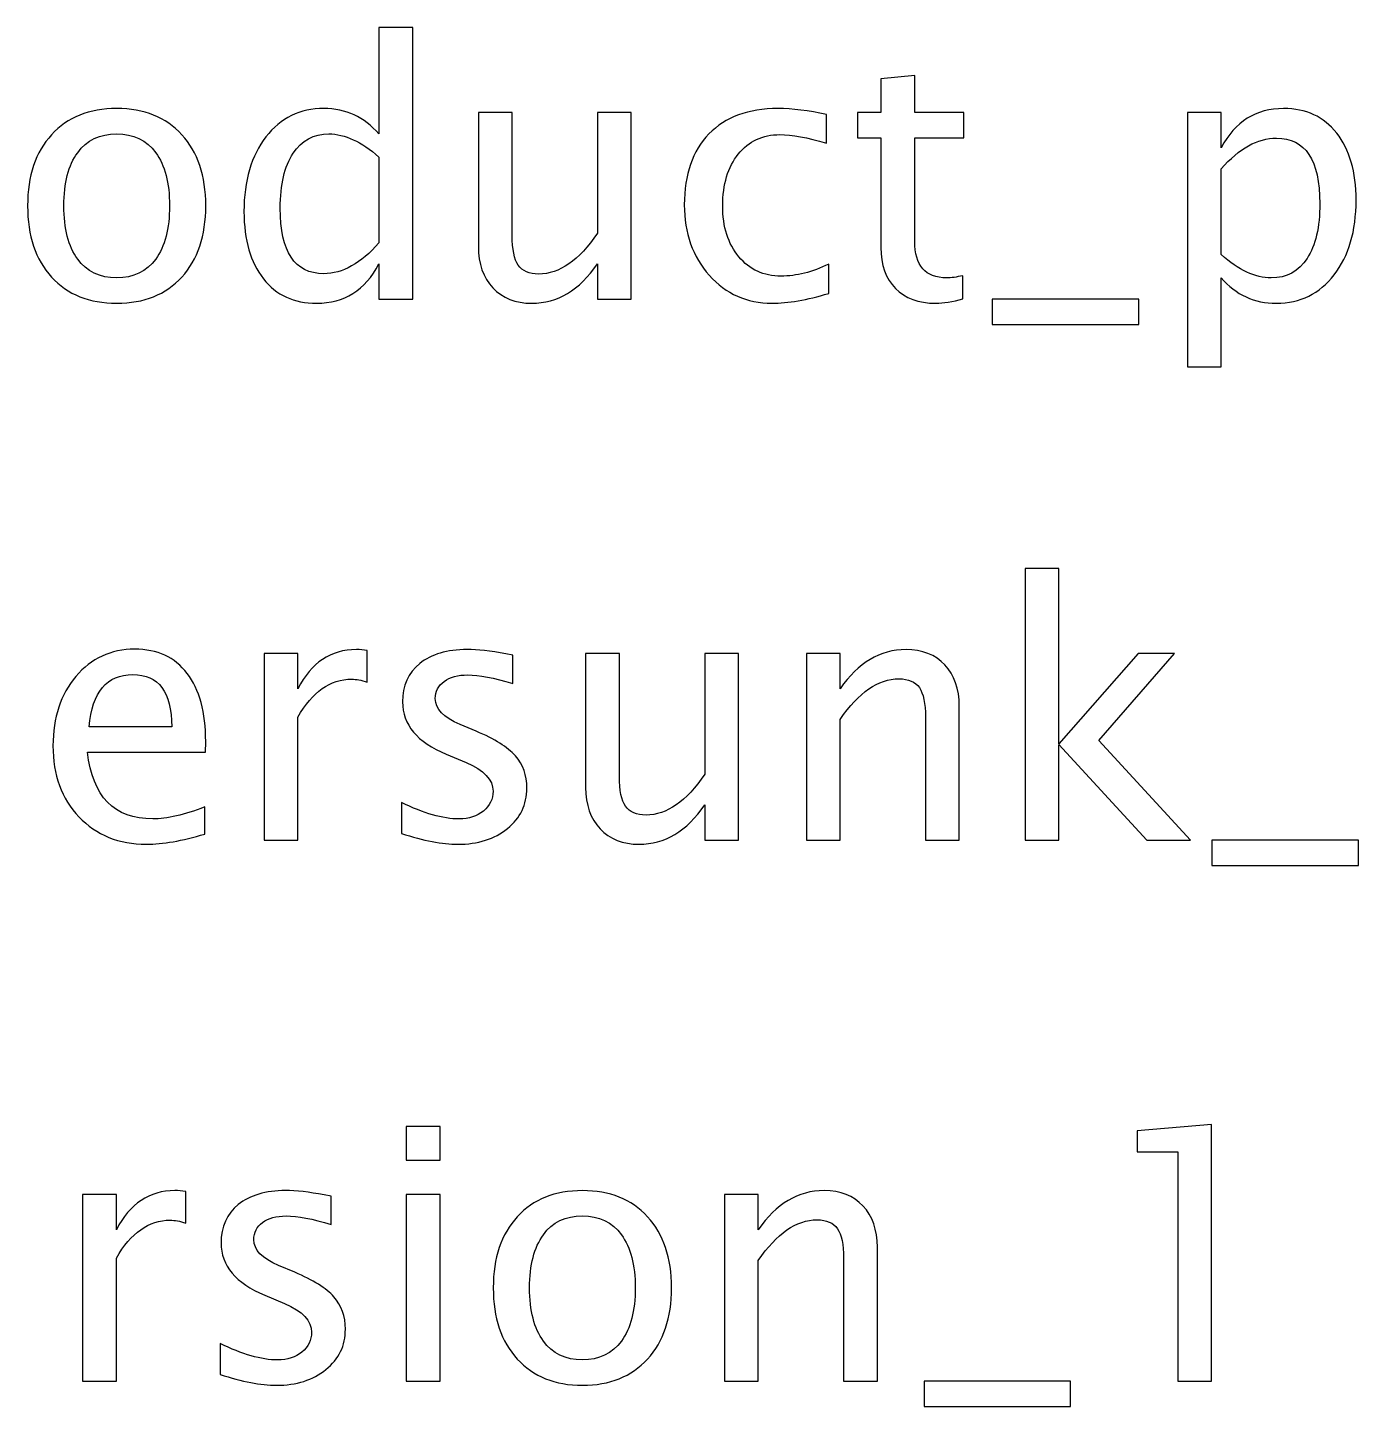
# Model space of a CAD drawing. Header units: centimetres. Extents: x -25.8 to 25.8, y -2.2 to 29.8.
# Drawn here: x -2.79 to 5.21, y 21.51 to 29.8 of the extents above; entities that cross this region are included whole.
import ezdxf

# ---------------------------------------------------------------- set-up
doc = ezdxf.new("R2010")
doc.units = ezdxf.units.CM
doc.header["$MEASUREMENT"] = 0
doc.layers.add('Layer 1', color=7, linetype='Continuous')

msp = doc.modelspace()

# ---------------------------------------------------------------- linework, layer by layer
at = {"layer": 'Layer 1'}
for points, knots in [([(-0.67942, 28.17044), (-0.67942, 28.17044), (-0.67942, 28.38105), (-0.67942, 28.38105), (-0.67942, 28.38105), (-0.76232, 28.22371), (-0.8872, 28.14504), (-1.05407, 28.14504), (-1.05407, 28.14504), (-1.18953, 28.14504), (-1.29607, 28.19408), (-1.37368, 28.2925), (-1.37368, 28.2925), (-1.45129, 28.39093), (-1.4901, 28.52534), (-1.4901, 28.69573), (-1.4901, 28.69573), (-1.4901, 28.88199), (-1.446, 29.03192), (-1.35816, 29.14552), (-1.35816, 29.14552), (-1.26997, 29.25876), (-1.15425, 29.31556), (-1.01067, 29.31556), (-1.01067, 29.31556), (-0.87768, 29.31556), (-0.7669, 29.26476), (-0.67942, 29.16281), (-0.67942, 29.16281), (-0.67942, 29.16281), (-0.67942, 29.80239), (-0.67942, 29.80239), (-0.67942, 29.80239), (-0.67942, 29.80239), (-0.47621, 29.80239), (-0.47621, 29.80239), (-0.47621, 29.80239), (-0.47621, 29.80239), (-0.47621, 28.17044), (-0.47621, 28.17044), (-0.47621, 28.17044), (-0.47621, 28.17044), (-0.67942, 28.17044), (-0.67942, 28.17044)], [0, 0, 0, 0, 0.0833333, 0.0833333, 0.0833333, 0.0833333, 0.1666667, 0.1666667, 0.1666667, 0.1666667, 0.25, 0.25, 0.25, 0.25, 0.3333333, 0.3333333, 0.3333333, 0.3333333, 0.4166667, 0.4166667, 0.4166667, 0.4166667, 0.5, 0.5, 0.5, 0.5, 0.5833333, 0.5833333, 0.5833333, 0.5833333, 0.6666667, 0.6666667, 0.6666667, 0.6666667, 0.75, 0.75, 0.75, 0.75, 0.8333333, 0.8333333, 0.8333333, 0.8333333, 1, 1, 1, 1]), ([(2.83038, 28.17079), (2.76759, 28.15351), (2.71291, 28.14504), (2.66669, 28.14504), (2.66669, 28.14504), (2.56298, 28.14504), (2.48219, 28.17467), (2.42433, 28.23394), (2.42433, 28.23394), (2.36612, 28.29321), (2.3372, 28.3754), (2.3372, 28.48088), (2.3372, 28.48088), (2.3372, 28.48088), (2.3372, 29.13987), (2.3372, 29.13987), (2.3372, 29.13987), (2.3372, 29.13987), (2.19679, 29.13987), (2.19679, 29.13987), (2.19679, 29.13987), (2.19679, 29.13987), (2.19679, 29.29228), (2.19679, 29.29228), (2.19679, 29.29228), (2.19679, 29.29228), (2.3372, 29.29228), (2.3372, 29.29228), (2.3372, 29.29228), (2.3372, 29.29228), (2.3372, 29.49512), (2.3372, 29.49512), (2.3372, 29.49512), (2.3372, 29.49512), (2.5404, 29.51453), (2.5404, 29.51453), (2.5404, 29.51453), (2.5404, 29.51453), (2.5404, 29.29228), (2.5404, 29.29228), (2.5404, 29.29228), (2.5404, 29.29228), (2.83461, 29.29228), (2.83461, 29.29228), (2.83461, 29.29228), (2.83461, 29.29228), (2.83461, 29.13987), (2.83461, 29.13987), (2.83461, 29.13987), (2.83461, 29.13987), (2.5404, 29.13987), (2.5404, 29.13987), (2.5404, 29.13987), (2.5404, 29.13987), (2.5404, 28.51757), (2.5404, 28.51757), (2.5404, 28.51757), (2.5404, 28.37082), (2.60425, 28.29744), (2.7316, 28.29744), (2.7316, 28.29744), (2.75877, 28.29744), (2.79158, 28.30203), (2.83038, 28.31085), (2.83038, 28.31085), (2.83038, 28.31085), (2.83038, 28.17079), (2.83038, 28.17079)], [0, 0, 0, 0, 0.0555556, 0.0555556, 0.0555556, 0.0555556, 0.1111111, 0.1111111, 0.1111111, 0.1111111, 0.1666667, 0.1666667, 0.1666667, 0.1666667, 0.2222222, 0.2222222, 0.2222222, 0.2222222, 0.2777778, 0.2777778, 0.2777778, 0.2777778, 0.3333333, 0.3333333, 0.3333333, 0.3333333, 0.3888889, 0.3888889, 0.3888889, 0.3888889, 0.4444444, 0.4444444, 0.4444444, 0.4444444, 0.5, 0.5, 0.5, 0.5, 0.5555556, 0.5555556, 0.5555556, 0.5555556, 0.6111111, 0.6111111, 0.6111111, 0.6111111, 0.6666667, 0.6666667, 0.6666667, 0.6666667, 0.7222222, 0.7222222, 0.7222222, 0.7222222, 0.7777778, 0.7777778, 0.7777778, 0.7777778, 0.8333333, 0.8333333, 0.8333333, 0.8333333, 0.8888889, 0.8888889, 0.8888889, 0.8888889, 1, 1, 1, 1]), ([(-2.25492, 28.14504), (-2.41967, 28.14504), (-2.5502, 28.1976), (-2.64615, 28.30273), (-2.64615, 28.30273), (-2.74246, 28.40786), (-2.79044, 28.55074), (-2.79044, 28.731), (-2.79044, 28.731), (-2.79044, 28.91092), (-2.74246, 29.05344), (-2.64615, 29.15822), (-2.64615, 29.15822), (-2.5502, 29.26299), (-2.41967, 29.31556), (-2.25492, 29.31556), (-2.25492, 29.31556), (-2.09017, 29.31556), (-1.95965, 29.26299), (-1.86369, 29.15822), (-1.86369, 29.15822), (-1.76738, 29.05344), (-1.7194, 28.91092), (-1.7194, 28.731), (-1.7194, 28.731), (-1.7194, 28.55074), (-1.76738, 28.40786), (-1.86369, 28.30273), (-1.86369, 28.30273), (-1.95965, 28.1976), (-2.09017, 28.14504), (-2.25492, 28.14504)], [0, 0, 0, 0, 0.1111111, 0.1111111, 0.1111111, 0.1111111, 0.2222222, 0.2222222, 0.2222222, 0.2222222, 0.3333333, 0.3333333, 0.3333333, 0.3333333, 0.4444444, 0.4444444, 0.4444444, 0.4444444, 0.5555556, 0.5555556, 0.5555556, 0.5555556, 0.6666667, 0.6666667, 0.6666667, 0.6666667, 0.7777778, 0.7777778, 0.7777778, 0.7777778, 1, 1, 1, 1]), ([(0.63362, 28.17044), (0.63362, 28.17044), (0.63362, 28.3814), (0.63362, 28.3814), (0.63362, 28.3814), (0.52532, 28.22371), (0.39374, 28.14504), (0.23922, 28.14504), (0.23922, 28.14504), (0.14115, 28.14504), (0.06318, 28.17573), (0.00533, 28.23747), (0.00533, 28.23747), (-0.05288, 28.2992), (-0.08181, 28.38211), (-0.08181, 28.48688), (-0.08181, 28.48688), (-0.08181, 28.48688), (-0.08181, 29.29228), (-0.08181, 29.29228), (-0.08181, 29.29228), (-0.08181, 29.29228), (0.12139, 29.29228), (0.12139, 29.29228), (0.12139, 29.29228), (0.12139, 29.29228), (0.12139, 28.5532), (0.12139, 28.5532), (0.12139, 28.5532), (0.12139, 28.46889), (0.13374, 28.40927), (0.15808, 28.37399), (0.15808, 28.37399), (0.18277, 28.33836), (0.2237, 28.32072), (0.2812, 28.32072), (0.2812, 28.32072), (0.40538, 28.32072), (0.52321, 28.40222), (0.63362, 28.56555), (0.63362, 28.56555), (0.63362, 28.56555), (0.63362, 29.29228), (0.63362, 29.29228), (0.63362, 29.29228), (0.63362, 29.29228), (0.83683, 29.29228), (0.83683, 29.29228), (0.83683, 29.29228), (0.83683, 29.29228), (0.83683, 28.17044), (0.83683, 28.17044), (0.83683, 28.17044), (0.83683, 28.17044), (0.63362, 28.17044), (0.63362, 28.17044)], [0, 0, 0, 0, 0.0666667, 0.0666667, 0.0666667, 0.0666667, 0.1333333, 0.1333333, 0.1333333, 0.1333333, 0.2, 0.2, 0.2, 0.2, 0.2666667, 0.2666667, 0.2666667, 0.2666667, 0.3333333, 0.3333333, 0.3333333, 0.3333333, 0.4, 0.4, 0.4, 0.4, 0.4666667, 0.4666667, 0.4666667, 0.4666667, 0.5333333, 0.5333333, 0.5333333, 0.5333333, 0.6, 0.6, 0.6, 0.6, 0.6666667, 0.6666667, 0.6666667, 0.6666667, 0.7333333, 0.7333333, 0.7333333, 0.7333333, 0.8, 0.8, 0.8, 0.8, 0.8666667, 0.8666667, 0.8666667, 0.8666667, 1, 1, 1, 1]), ([(2.02357, 28.20431), (1.89199, 28.1648), (1.77839, 28.14504), (1.68279, 28.14504), (1.68279, 28.14504), (1.5311, 28.14504), (1.40551, 28.20113), (1.30567, 28.31296), (1.30567, 28.31296), (1.20583, 28.42515), (1.15574, 28.56661), (1.15574, 28.737), (1.15574, 28.737), (1.15574, 28.91904), (1.20513, 29.06121), (1.30391, 29.16281), (1.30391, 29.16281), (1.40269, 29.26476), (1.54062, 29.31556), (1.71772, 29.31556), (1.71772, 29.31556), (1.80485, 29.31556), (1.90292, 29.30356), (2.01087, 29.27958), (2.01087, 29.27958), (2.01087, 29.27958), (2.01087, 29.10812), (2.01087, 29.10812), (2.01087, 29.10812), (1.89622, 29.14199), (1.80274, 29.15892), (1.73077, 29.15892), (1.73077, 29.15892), (1.62635, 29.15892), (1.54274, 29.11977), (1.4803, 29.0418), (1.4803, 29.0418), (1.41785, 28.96384), (1.38646, 28.85977), (1.38646, 28.72995), (1.38646, 28.72995), (1.38646, 28.604), (1.41891, 28.5024), (1.48347, 28.42444), (1.48347, 28.42444), (1.54803, 28.34683), (1.63234, 28.30802), (1.73712, 28.30802), (1.73712, 28.30802), (1.8299, 28.30802), (1.92515, 28.33201), (2.02357, 28.37999), (2.02357, 28.37999), (2.02357, 28.37999), (2.02357, 28.20431), (2.02357, 28.20431)], [0, 0, 0, 0, 0.0666667, 0.0666667, 0.0666667, 0.0666667, 0.1333333, 0.1333333, 0.1333333, 0.1333333, 0.2, 0.2, 0.2, 0.2, 0.2666667, 0.2666667, 0.2666667, 0.2666667, 0.3333333, 0.3333333, 0.3333333, 0.3333333, 0.4, 0.4, 0.4, 0.4, 0.4666667, 0.4666667, 0.4666667, 0.4666667, 0.5333333, 0.5333333, 0.5333333, 0.5333333, 0.6, 0.6, 0.6, 0.6, 0.6666667, 0.6666667, 0.6666667, 0.6666667, 0.7333333, 0.7333333, 0.7333333, 0.7333333, 0.8, 0.8, 0.8, 0.8, 0.8666667, 0.8666667, 0.8666667, 0.8666667, 1, 1, 1, 1]), ([(4.1787, 27.76192), (4.1787, 27.76192), (4.1787, 29.29228), (4.1787, 29.29228), (4.1787, 29.29228), (4.1787, 29.29228), (4.3819, 29.29228), (4.3819, 29.29228), (4.3819, 29.29228), (4.3819, 29.29228), (4.3819, 29.08026), (4.3819, 29.08026), (4.3819, 29.08026), (4.46516, 29.23724), (4.59039, 29.31556), (4.75726, 29.31556), (4.75726, 29.31556), (4.89237, 29.31556), (4.99856, 29.26652), (5.07617, 29.1681), (5.07617, 29.1681), (5.15378, 29.06967), (5.19259, 28.93526), (5.19259, 28.76487), (5.19259, 28.76487), (5.19259, 28.57931), (5.14849, 28.42938), (5.06065, 28.31578), (5.06065, 28.31578), (4.9728, 28.20184), (4.85709, 28.14504), (4.71387, 28.14504), (4.71387, 28.14504), (4.58087, 28.14504), (4.4701, 28.19584), (4.3819, 28.29779), (4.3819, 28.29779), (4.3819, 28.29779), (4.3819, 27.76192), (4.3819, 27.76192), (4.3819, 27.76192), (4.3819, 27.76192), (4.1787, 27.76192), (4.1787, 27.76192)], [0, 0, 0, 0, 0.0833333, 0.0833333, 0.0833333, 0.0833333, 0.1666667, 0.1666667, 0.1666667, 0.1666667, 0.25, 0.25, 0.25, 0.25, 0.3333333, 0.3333333, 0.3333333, 0.3333333, 0.4166667, 0.4166667, 0.4166667, 0.4166667, 0.5, 0.5, 0.5, 0.5, 0.5833333, 0.5833333, 0.5833333, 0.5833333, 0.6666667, 0.6666667, 0.6666667, 0.6666667, 0.75, 0.75, 0.75, 0.75, 0.8333333, 0.8333333, 0.8333333, 0.8333333, 1, 1, 1, 1]), ([(-2.25528, 28.29744), (-2.15473, 28.29744), (-2.07642, 28.33519), (-2.02068, 28.41103), (-2.02068, 28.41103), (-1.96529, 28.48653), (-1.93742, 28.59342), (-1.93742, 28.731), (-1.93742, 28.731), (-1.93742, 28.86824), (-1.96529, 28.97477), (-2.02068, 29.05027), (-2.02068, 29.05027), (-2.07642, 29.12541), (-2.15473, 29.16316), (-2.25528, 29.16316), (-2.25528, 29.16316), (-2.35617, 29.16316), (-2.43449, 29.12541), (-2.48952, 29.05027), (-2.48952, 29.05027), (-2.54491, 28.97477), (-2.57242, 28.86824), (-2.57242, 28.731), (-2.57242, 28.731), (-2.57242, 28.59342), (-2.54491, 28.48653), (-2.48952, 28.41103), (-2.48952, 28.41103), (-2.43449, 28.33519), (-2.35617, 28.29744), (-2.25528, 28.29744)], [0, 0, 0, 0, 0.1111111, 0.1111111, 0.1111111, 0.1111111, 0.2222222, 0.2222222, 0.2222222, 0.2222222, 0.3333333, 0.3333333, 0.3333333, 0.3333333, 0.4444444, 0.4444444, 0.4444444, 0.4444444, 0.5555556, 0.5555556, 0.5555556, 0.5555556, 0.6666667, 0.6666667, 0.6666667, 0.6666667, 0.7777778, 0.7777778, 0.7777778, 0.7777778, 1, 1, 1, 1]), ([(-0.67942, 29.02381), (-0.7849, 29.11659), (-0.88473, 29.16316), (-0.97928, 29.16316), (-0.97928, 29.16316), (-1.07241, 29.16316), (-1.14438, 29.12435), (-1.19553, 29.04639), (-1.19553, 29.04639), (-1.24668, 28.96878), (-1.27208, 28.85871), (-1.27208, 28.71619), (-1.27208, 28.71619), (-1.27208, 28.45407), (-1.1853, 28.32284), (-1.01138, 28.32284), (-1.01138, 28.32284), (-0.89849, 28.32284), (-0.78772, 28.38458), (-0.67942, 28.5077), (-0.67942, 28.5077), (-0.67942, 28.5077), (-0.67942, 29.02381), (-0.67942, 29.02381)], [0, 0, 0, 0, 0.1428571, 0.1428571, 0.1428571, 0.1428571, 0.2857143, 0.2857143, 0.2857143, 0.2857143, 0.4285714, 0.4285714, 0.4285714, 0.4285714, 0.5714286, 0.5714286, 0.5714286, 0.5714286, 0.7142857, 0.7142857, 0.7142857, 0.7142857, 1, 1, 1, 1]), ([(4.3819, 28.43785), (4.48668, 28.34436), (4.58651, 28.29744), (4.68141, 28.29744), (4.68141, 28.29744), (4.7749, 28.29744), (4.84722, 28.3366), (4.89802, 28.41456), (4.89802, 28.41456), (4.94917, 28.49253), (4.97457, 28.60224), (4.97457, 28.74406), (4.97457, 28.74406), (4.97457, 29.00652), (4.88778, 29.13776), (4.71422, 29.13776), (4.71422, 29.13776), (4.60062, 29.13776), (4.48985, 29.07637), (4.3819, 28.95326), (4.3819, 28.95326), (4.3819, 28.95326), (4.3819, 28.43785), (4.3819, 28.43785)], [0, 0, 0, 0, 0.1428571, 0.1428571, 0.1428571, 0.1428571, 0.2857143, 0.2857143, 0.2857143, 0.2857143, 0.4285714, 0.4285714, 0.4285714, 0.4285714, 0.5714286, 0.5714286, 0.5714286, 0.5714286, 0.7142857, 0.7142857, 0.7142857, 0.7142857, 1, 1, 1, 1]), ([(3.00606, 28.01804), (3.00606, 28.01804), (3.00606, 28.17044), (3.00606, 28.17044), (3.00606, 28.17044), (3.00606, 28.17044), (3.88659, 28.17044), (3.88659, 28.17044), (3.88659, 28.17044), (3.88659, 28.17044), (3.88659, 28.01804), (3.88659, 28.01804), (3.88659, 28.01804), (3.88659, 28.01804), (3.00606, 28.01804), (3.00606, 28.01804)], [0, 0, 0, 0, 0.2, 0.2, 0.2, 0.2, 0.4, 0.4, 0.4, 0.4, 0.6, 0.6, 0.6, 0.6, 1, 1, 1, 1]), ([(3.20309, 24.91783), (3.20309, 24.91783), (3.20309, 26.54978), (3.20309, 26.54978), (3.20309, 26.54978), (3.20309, 26.54978), (3.40629, 26.54978), (3.40629, 26.54978), (3.40629, 26.54978), (3.40629, 26.54978), (3.40629, 25.49533), (3.40629, 25.49533), (3.40629, 25.49533), (3.40629, 25.49533), (3.88254, 26.03967), (3.88254, 26.03967), (3.88254, 26.03967), (3.88254, 26.03967), (4.10197, 26.03967), (4.10197, 26.03967), (4.10197, 26.03967), (4.10197, 26.03967), (3.64689, 25.51614), (3.64689, 25.51614), (3.64689, 25.51614), (3.64689, 25.51614), (4.19722, 24.91783), (4.19722, 24.91783), (4.19722, 24.91783), (4.19722, 24.91783), (3.93546, 24.91783), (3.93546, 24.91783), (3.93546, 24.91783), (3.93546, 24.91783), (3.40629, 25.49321), (3.40629, 25.49321), (3.40629, 25.49321), (3.40629, 25.49321), (3.40629, 24.91783), (3.40629, 24.91783), (3.40629, 24.91783), (3.40629, 24.91783), (3.20309, 24.91783), (3.20309, 24.91783)], [0, 0, 0, 0, 0.0833333, 0.0833333, 0.0833333, 0.0833333, 0.1666667, 0.1666667, 0.1666667, 0.1666667, 0.25, 0.25, 0.25, 0.25, 0.3333333, 0.3333333, 0.3333333, 0.3333333, 0.4166667, 0.4166667, 0.4166667, 0.4166667, 0.5, 0.5, 0.5, 0.5, 0.5833333, 0.5833333, 0.5833333, 0.5833333, 0.6666667, 0.6666667, 0.6666667, 0.6666667, 0.75, 0.75, 0.75, 0.75, 0.8333333, 0.8333333, 0.8333333, 0.8333333, 1, 1, 1, 1]), ([(-1.72559, 24.95381), (-1.86211, 24.91289), (-1.97888, 24.89243), (-2.07625, 24.89243), (-2.07625, 24.89243), (-2.24241, 24.89243), (-2.37752, 24.94746), (-2.48159, 25.05718), (-2.48159, 25.05718), (-2.58566, 25.16689), (-2.63787, 25.30906), (-2.63787, 25.48404), (-2.63787, 25.48404), (-2.63787, 25.65373), (-2.59201, 25.79307), (-2.49993, 25.90208), (-2.49993, 25.90208), (-2.40786, 26.01074), (-2.29003, 26.06507), (-2.14645, 26.06507), (-2.14645, 26.06507), (-2.01063, 26.06507), (-1.9055, 26.01673), (-1.83142, 25.92007), (-1.83142, 25.92007), (-1.75734, 25.82341), (-1.72029, 25.68653), (-1.72029, 25.50909), (-1.72029, 25.50909), (-1.72029, 25.50909), (-1.72135, 25.447), (-1.72135, 25.447), (-1.72135, 25.447), (-1.72135, 25.447), (-2.43044, 25.447), (-2.43044, 25.447), (-2.43044, 25.447), (-2.4008, 25.17889), (-2.26992, 25.04483), (-2.03815, 25.04483), (-2.03815, 25.04483), (-1.95313, 25.04483), (-1.84906, 25.06882), (-1.72559, 25.1168), (-1.72559, 25.1168), (-1.72559, 25.1168), (-1.72559, 24.95381), (-1.72559, 24.95381)], [0, 0, 0, 0, 0.0769231, 0.0769231, 0.0769231, 0.0769231, 0.1538462, 0.1538462, 0.1538462, 0.1538462, 0.2307692, 0.2307692, 0.2307692, 0.2307692, 0.3076923, 0.3076923, 0.3076923, 0.3076923, 0.3846154, 0.3846154, 0.3846154, 0.3846154, 0.4615385, 0.4615385, 0.4615385, 0.4615385, 0.5384615, 0.5384615, 0.5384615, 0.5384615, 0.6153846, 0.6153846, 0.6153846, 0.6153846, 0.6923077, 0.6923077, 0.6923077, 0.6923077, 0.7692308, 0.7692308, 0.7692308, 0.7692308, 0.8461538, 0.8461538, 0.8461538, 0.8461538, 1, 1, 1, 1]), ([(-1.36963, 24.91783), (-1.36963, 24.91783), (-1.36963, 26.03967), (-1.36963, 26.03967), (-1.36963, 26.03967), (-1.36963, 26.03967), (-1.16643, 26.03967), (-1.16643, 26.03967), (-1.16643, 26.03967), (-1.16643, 26.03967), (-1.16643, 25.82765), (-1.16643, 25.82765), (-1.16643, 25.82765), (-1.08564, 25.98463), (-0.96852, 26.06295), (-0.81471, 26.06295), (-0.81471, 26.06295), (-0.7939, 26.06295), (-0.77202, 26.06118), (-0.74945, 26.05766), (-0.74945, 26.05766), (-0.74945, 26.05766), (-0.74945, 25.86751), (-0.74945, 25.86751), (-0.74945, 25.86751), (-0.78472, 25.87915), (-0.81577, 25.88515), (-0.84258, 25.88515), (-0.84258, 25.88515), (-0.9717, 25.88515), (-1.07965, 25.80895), (-1.16643, 25.6562), (-1.16643, 25.6562), (-1.16643, 25.6562), (-1.16643, 24.91783), (-1.16643, 24.91783), (-1.16643, 24.91783), (-1.16643, 24.91783), (-1.36963, 24.91783), (-1.36963, 24.91783)], [0, 0, 0, 0, 0.0909091, 0.0909091, 0.0909091, 0.0909091, 0.1818182, 0.1818182, 0.1818182, 0.1818182, 0.2727273, 0.2727273, 0.2727273, 0.2727273, 0.3636364, 0.3636364, 0.3636364, 0.3636364, 0.4545455, 0.4545455, 0.4545455, 0.4545455, 0.5454545, 0.5454545, 0.5454545, 0.5454545, 0.6363636, 0.6363636, 0.6363636, 0.6363636, 0.7272727, 0.7272727, 0.7272727, 0.7272727, 0.8181818, 0.8181818, 0.8181818, 0.8181818, 1, 1, 1, 1]), ([(-0.54378, 24.95805), (-0.54378, 24.95805), (-0.54378, 25.14431), (-0.54378, 25.14431), (-0.54378, 25.14431), (-0.41078, 25.07799), (-0.29542, 25.04483), (-0.197, 25.04483), (-0.197, 25.04483), (-0.13843, 25.04483), (-0.08975, 25.06071), (-0.0513, 25.09246), (-0.0513, 25.09246), (-0.01285, 25.12385), (0.00656, 25.16336), (0.00656, 25.21099), (0.00656, 25.21099), (0.00656, 25.28049), (-0.04742, 25.33799), (-0.15537, 25.3835), (-0.15537, 25.3835), (-0.15537, 25.3835), (-0.27425, 25.43394), (-0.27425, 25.43394), (-0.27425, 25.43394), (-0.44958, 25.50662), (-0.53743, 25.61174), (-0.53743, 25.74827), (-0.53743, 25.74827), (-0.53743, 25.84599), (-0.50285, 25.9229), (-0.43371, 25.97899), (-0.43371, 25.97899), (-0.36457, 26.03508), (-0.26967, 26.06295), (-0.14937, 26.06295), (-0.14937, 26.06295), (-0.08693, 26.06295), (-0.00932, 26.05448), (0.08276, 26.0372), (0.08276, 26.0372), (0.08276, 26.0372), (0.12509, 26.02908), (0.12509, 26.02908), (0.12509, 26.02908), (0.12509, 26.02908), (0.12509, 25.85975), (0.12509, 25.85975), (0.12509, 25.85975), (0.01185, 25.89361), (-0.07846, 25.91055), (-0.14584, 25.91055), (-0.14584, 25.91055), (-0.20511, 25.91055), (-0.25203, 25.8975), (-0.28766, 25.87174), (-0.28766, 25.87174), (-0.32294, 25.84599), (-0.34058, 25.81142), (-0.34058, 25.76803), (-0.34058, 25.76803), (-0.34058, 25.707), (-0.29119, 25.65514), (-0.19206, 25.61316), (-0.19206, 25.61316), (-0.19206, 25.61316), (-0.09434, 25.57188), (-0.09434, 25.57188), (-0.09434, 25.57188), (0.01644, 25.52531), (0.09475, 25.47593), (0.14061, 25.42407), (0.14061, 25.42407), (0.18683, 25.37221), (0.20976, 25.3073), (0.20976, 25.22969), (0.20976, 25.22969), (0.20976, 25.13126), (0.17095, 25.05047), (0.09299, 24.98733), (0.09299, 24.98733), (0.01538, 24.92418), (-0.08411, 24.89243), (-0.20511, 24.89243), (-0.20511, 24.89243), (-0.29824, 24.89243), (-0.41078, 24.9143), (-0.54378, 24.95805)], [0, 0, 0, 0, 0.0434783, 0.0434783, 0.0434783, 0.0434783, 0.0869565, 0.0869565, 0.0869565, 0.0869565, 0.1304348, 0.1304348, 0.1304348, 0.1304348, 0.173913, 0.173913, 0.173913, 0.173913, 0.2173913, 0.2173913, 0.2173913, 0.2173913, 0.2608696, 0.2608696, 0.2608696, 0.2608696, 0.3043478, 0.3043478, 0.3043478, 0.3043478, 0.3478261, 0.3478261, 0.3478261, 0.3478261, 0.3913043, 0.3913043, 0.3913043, 0.3913043, 0.4347826, 0.4347826, 0.4347826, 0.4347826, 0.4782609, 0.4782609, 0.4782609, 0.4782609, 0.5217391, 0.5217391, 0.5217391, 0.5217391, 0.5652174, 0.5652174, 0.5652174, 0.5652174, 0.6086957, 0.6086957, 0.6086957, 0.6086957, 0.6521739, 0.6521739, 0.6521739, 0.6521739, 0.6956522, 0.6956522, 0.6956522, 0.6956522, 0.7391304, 0.7391304, 0.7391304, 0.7391304, 0.7826087, 0.7826087, 0.7826087, 0.7826087, 0.826087, 0.826087, 0.826087, 0.826087, 0.8695652, 0.8695652, 0.8695652, 0.8695652, 0.9130435, 0.9130435, 0.9130435, 0.9130435, 1, 1, 1, 1]), ([(1.27832, 24.91783), (1.27832, 24.91783), (1.27832, 25.12879), (1.27832, 25.12879), (1.27832, 25.12879), (1.17002, 24.9711), (1.03844, 24.89243), (0.88392, 24.89243), (0.88392, 24.89243), (0.78585, 24.89243), (0.70788, 24.92312), (0.65003, 24.98486), (0.65003, 24.98486), (0.59182, 25.04659), (0.56289, 25.1295), (0.56289, 25.23427), (0.56289, 25.23427), (0.56289, 25.23427), (0.56289, 26.03967), (0.56289, 26.03967), (0.56289, 26.03967), (0.56289, 26.03967), (0.76609, 26.03967), (0.76609, 26.03967), (0.76609, 26.03967), (0.76609, 26.03967), (0.76609, 25.30059), (0.76609, 25.30059), (0.76609, 25.30059), (0.76609, 25.21628), (0.77844, 25.15666), (0.80278, 25.12138), (0.80278, 25.12138), (0.82747, 25.08575), (0.8684, 25.06811), (0.9259, 25.06811), (0.9259, 25.06811), (1.05008, 25.06811), (1.16791, 25.14961), (1.27832, 25.31294), (1.27832, 25.31294), (1.27832, 25.31294), (1.27832, 26.03967), (1.27832, 26.03967), (1.27832, 26.03967), (1.27832, 26.03967), (1.48153, 26.03967), (1.48153, 26.03967), (1.48153, 26.03967), (1.48153, 26.03967), (1.48153, 24.91783), (1.48153, 24.91783), (1.48153, 24.91783), (1.48153, 24.91783), (1.27832, 24.91783), (1.27832, 24.91783)], [0, 0, 0, 0, 0.0666667, 0.0666667, 0.0666667, 0.0666667, 0.1333333, 0.1333333, 0.1333333, 0.1333333, 0.2, 0.2, 0.2, 0.2, 0.2666667, 0.2666667, 0.2666667, 0.2666667, 0.3333333, 0.3333333, 0.3333333, 0.3333333, 0.4, 0.4, 0.4, 0.4, 0.4666667, 0.4666667, 0.4666667, 0.4666667, 0.5333333, 0.5333333, 0.5333333, 0.5333333, 0.6, 0.6, 0.6, 0.6, 0.6666667, 0.6666667, 0.6666667, 0.6666667, 0.7333333, 0.7333333, 0.7333333, 0.7333333, 0.8, 0.8, 0.8, 0.8, 0.8666667, 0.8666667, 0.8666667, 0.8666667, 1, 1, 1, 1]), ([(1.88934, 24.91783), (1.88934, 24.91783), (1.88934, 26.03967), (1.88934, 26.03967), (1.88934, 26.03967), (1.88934, 26.03967), (2.09254, 26.03967), (2.09254, 26.03967), (2.09254, 26.03967), (2.09254, 26.03967), (2.09254, 25.82765), (2.09254, 25.82765), (2.09254, 25.82765), (2.20014, 25.98463), (2.33208, 26.06295), (2.48801, 26.06295), (2.48801, 26.06295), (2.58608, 26.06295), (2.66404, 26.03226), (2.72154, 25.97052), (2.72154, 25.97052), (2.77905, 25.90914), (2.80798, 25.82623), (2.80798, 25.72252), (2.80798, 25.72252), (2.80798, 25.72252), (2.80798, 24.91783), (2.80798, 24.91783), (2.80798, 24.91783), (2.80798, 24.91783), (2.60477, 24.91783), (2.60477, 24.91783), (2.60477, 24.91783), (2.60477, 24.91783), (2.60477, 25.6562), (2.60477, 25.6562), (2.60477, 25.6562), (2.60477, 25.73945), (2.59243, 25.79872), (2.56809, 25.834), (2.56809, 25.834), (2.54339, 25.86963), (2.50282, 25.88726), (2.44602, 25.88726), (2.44602, 25.88726), (2.32114, 25.88726), (2.20331, 25.80577), (2.09254, 25.64279), (2.09254, 25.64279), (2.09254, 25.64279), (2.09254, 24.91783), (2.09254, 24.91783), (2.09254, 24.91783), (2.09254, 24.91783), (1.88934, 24.91783), (1.88934, 24.91783)], [0, 0, 0, 0, 0.0666667, 0.0666667, 0.0666667, 0.0666667, 0.1333333, 0.1333333, 0.1333333, 0.1333333, 0.2, 0.2, 0.2, 0.2, 0.2666667, 0.2666667, 0.2666667, 0.2666667, 0.3333333, 0.3333333, 0.3333333, 0.3333333, 0.4, 0.4, 0.4, 0.4, 0.4666667, 0.4666667, 0.4666667, 0.4666667, 0.5333333, 0.5333333, 0.5333333, 0.5333333, 0.6, 0.6, 0.6, 0.6, 0.6666667, 0.6666667, 0.6666667, 0.6666667, 0.7333333, 0.7333333, 0.7333333, 0.7333333, 0.8, 0.8, 0.8, 0.8, 0.8666667, 0.8666667, 0.8666667, 0.8666667, 1, 1, 1, 1]), ([(-2.41985, 25.5994), (-2.41985, 25.5994), (-1.92455, 25.5994), (-1.92455, 25.5994), (-1.92455, 25.5994), (-1.92455, 25.80824), (-2.00252, 25.91266), (-2.15809, 25.91266), (-2.15809, 25.91266), (-2.31472, 25.91266), (-2.40186, 25.80824), (-2.41985, 25.5994)], [0, 0, 0, 0, 0.25, 0.25, 0.25, 0.25, 0.5, 0.5, 0.5, 0.5, 1, 1, 1, 1]), ([(4.32598, 24.76543), (4.32598, 24.76543), (4.32598, 24.91783), (4.32598, 24.91783), (4.32598, 24.91783), (4.32598, 24.91783), (5.20651, 24.91783), (5.20651, 24.91783), (5.20651, 24.91783), (5.20651, 24.91783), (5.20651, 24.76543), (5.20651, 24.76543), (5.20651, 24.76543), (5.20651, 24.76543), (4.32598, 24.76543), (4.32598, 24.76543)], [0, 0, 0, 0, 0.2, 0.2, 0.2, 0.2, 0.4, 0.4, 0.4, 0.4, 0.6, 0.6, 0.6, 0.6, 1, 1, 1, 1]), ([(-0.51485, 22.99237), (-0.51485, 22.99237), (-0.51485, 23.19557), (-0.51485, 23.19557), (-0.51485, 23.19557), (-0.51485, 23.19557), (-0.31165, 23.19557), (-0.31165, 23.19557), (-0.31165, 23.19557), (-0.31165, 23.19557), (-0.31165, 22.99237), (-0.31165, 22.99237), (-0.31165, 22.99237), (-0.31165, 22.99237), (-0.51485, 22.99237), (-0.51485, 22.99237)], [0, 0, 0, 0, 0.2, 0.2, 0.2, 0.2, 0.4, 0.4, 0.4, 0.4, 0.6, 0.6, 0.6, 0.6, 1, 1, 1, 1]), ([(4.12067, 21.66522), (4.12067, 21.66522), (4.12067, 23.04317), (4.12067, 23.04317), (4.12067, 23.04317), (4.12067, 23.04317), (3.87725, 23.04317), (3.87725, 23.04317), (3.87725, 23.04317), (3.87725, 23.04317), (3.87725, 23.17017), (3.87725, 23.17017), (3.87725, 23.17017), (3.87725, 23.17017), (4.32387, 23.20827), (4.32387, 23.20827), (4.32387, 23.20827), (4.32387, 23.20827), (4.32387, 21.66522), (4.32387, 21.66522), (4.32387, 21.66522), (4.32387, 21.66522), (4.12067, 21.66522), (4.12067, 21.66522)], [0, 0, 0, 0, 0.1428571, 0.1428571, 0.1428571, 0.1428571, 0.2857143, 0.2857143, 0.2857143, 0.2857143, 0.4285714, 0.4285714, 0.4285714, 0.4285714, 0.5714286, 0.5714286, 0.5714286, 0.5714286, 0.7142857, 0.7142857, 0.7142857, 0.7142857, 1, 1, 1, 1]), ([(-2.46007, 21.66522), (-2.46007, 21.66522), (-2.46007, 22.78706), (-2.46007, 22.78706), (-2.46007, 22.78706), (-2.46007, 22.78706), (-2.25687, 22.78706), (-2.25687, 22.78706), (-2.25687, 22.78706), (-2.25687, 22.78706), (-2.25687, 22.57504), (-2.25687, 22.57504), (-2.25687, 22.57504), (-2.17608, 22.73202), (-2.05896, 22.81034), (-1.90515, 22.81034), (-1.90515, 22.81034), (-1.88434, 22.81034), (-1.86246, 22.80857), (-1.83989, 22.80505), (-1.83989, 22.80505), (-1.83989, 22.80505), (-1.83989, 22.6149), (-1.83989, 22.6149), (-1.83989, 22.6149), (-1.87516, 22.62654), (-1.90621, 22.63254), (-1.93302, 22.63254), (-1.93302, 22.63254), (-2.06214, 22.63254), (-2.17009, 22.55634), (-2.25687, 22.40359), (-2.25687, 22.40359), (-2.25687, 22.40359), (-2.25687, 21.66522), (-2.25687, 21.66522), (-2.25687, 21.66522), (-2.25687, 21.66522), (-2.46007, 21.66522), (-2.46007, 21.66522)], [0, 0, 0, 0, 0.0909091, 0.0909091, 0.0909091, 0.0909091, 0.1818182, 0.1818182, 0.1818182, 0.1818182, 0.2727273, 0.2727273, 0.2727273, 0.2727273, 0.3636364, 0.3636364, 0.3636364, 0.3636364, 0.4545455, 0.4545455, 0.4545455, 0.4545455, 0.5454545, 0.5454545, 0.5454545, 0.5454545, 0.6363636, 0.6363636, 0.6363636, 0.6363636, 0.7272727, 0.7272727, 0.7272727, 0.7272727, 0.8181818, 0.8181818, 0.8181818, 0.8181818, 1, 1, 1, 1]), ([(-1.63422, 21.70544), (-1.63422, 21.70544), (-1.63422, 21.8917), (-1.63422, 21.8917), (-1.63422, 21.8917), (-1.50122, 21.82538), (-1.38586, 21.79222), (-1.28744, 21.79222), (-1.28744, 21.79222), (-1.22887, 21.79222), (-1.18019, 21.8081), (-1.14174, 21.83985), (-1.14174, 21.83985), (-1.10329, 21.87124), (-1.08388, 21.91075), (-1.08388, 21.95838), (-1.08388, 21.95838), (-1.08388, 22.02788), (-1.13786, 22.08538), (-1.24581, 22.13089), (-1.24581, 22.13089), (-1.24581, 22.13089), (-1.36469, 22.18133), (-1.36469, 22.18133), (-1.36469, 22.18133), (-1.54002, 22.25401), (-1.62787, 22.35913), (-1.62787, 22.49566), (-1.62787, 22.49566), (-1.62787, 22.59338), (-1.59329, 22.67029), (-1.52415, 22.72638), (-1.52415, 22.72638), (-1.45501, 22.78247), (-1.36011, 22.81034), (-1.23981, 22.81034), (-1.23981, 22.81034), (-1.17737, 22.81034), (-1.09976, 22.80187), (-1.00768, 22.78459), (-1.00768, 22.78459), (-1.00768, 22.78459), (-0.96535, 22.77647), (-0.96535, 22.77647), (-0.96535, 22.77647), (-0.96535, 22.77647), (-0.96535, 22.60714), (-0.96535, 22.60714), (-0.96535, 22.60714), (-1.07859, 22.641), (-1.1689, 22.65794), (-1.23628, 22.65794), (-1.23628, 22.65794), (-1.29555, 22.65794), (-1.34247, 22.64489), (-1.3781, 22.61913), (-1.3781, 22.61913), (-1.41338, 22.59338), (-1.43102, 22.55881), (-1.43102, 22.51542), (-1.43102, 22.51542), (-1.43102, 22.45439), (-1.38163, 22.40253), (-1.2825, 22.36055), (-1.2825, 22.36055), (-1.2825, 22.36055), (-1.18478, 22.31927), (-1.18478, 22.31927), (-1.18478, 22.31927), (-1.074, 22.2727), (-0.99569, 22.22332), (-0.94983, 22.17146), (-0.94983, 22.17146), (-0.90361, 22.1196), (-0.88068, 22.05469), (-0.88068, 21.97708), (-0.88068, 21.97708), (-0.88068, 21.87865), (-0.91949, 21.79786), (-0.99745, 21.73472), (-0.99745, 21.73472), (-1.07506, 21.67157), (-1.17455, 21.63982), (-1.29555, 21.63982), (-1.29555, 21.63982), (-1.38868, 21.63982), (-1.50122, 21.66169), (-1.63422, 21.70544)], [0, 0, 0, 0, 0.0434783, 0.0434783, 0.0434783, 0.0434783, 0.0869565, 0.0869565, 0.0869565, 0.0869565, 0.1304348, 0.1304348, 0.1304348, 0.1304348, 0.173913, 0.173913, 0.173913, 0.173913, 0.2173913, 0.2173913, 0.2173913, 0.2173913, 0.2608696, 0.2608696, 0.2608696, 0.2608696, 0.3043478, 0.3043478, 0.3043478, 0.3043478, 0.3478261, 0.3478261, 0.3478261, 0.3478261, 0.3913043, 0.3913043, 0.3913043, 0.3913043, 0.4347826, 0.4347826, 0.4347826, 0.4347826, 0.4782609, 0.4782609, 0.4782609, 0.4782609, 0.5217391, 0.5217391, 0.5217391, 0.5217391, 0.5652174, 0.5652174, 0.5652174, 0.5652174, 0.6086957, 0.6086957, 0.6086957, 0.6086957, 0.6521739, 0.6521739, 0.6521739, 0.6521739, 0.6956522, 0.6956522, 0.6956522, 0.6956522, 0.7391304, 0.7391304, 0.7391304, 0.7391304, 0.7826087, 0.7826087, 0.7826087, 0.7826087, 0.826087, 0.826087, 0.826087, 0.826087, 0.8695652, 0.8695652, 0.8695652, 0.8695652, 0.9130435, 0.9130435, 0.9130435, 0.9130435, 1, 1, 1, 1]), ([(0.54349, 21.63982), (0.37874, 21.63982), (0.24821, 21.69238), (0.15226, 21.79751), (0.15226, 21.79751), (0.05595, 21.90264), (0.00797, 22.04552), (0.00797, 22.22578), (0.00797, 22.22578), (0.00797, 22.4057), (0.05595, 22.54822), (0.15226, 22.653), (0.15226, 22.653), (0.24821, 22.75777), (0.37874, 22.81034), (0.54349, 22.81034), (0.54349, 22.81034), (0.70824, 22.81034), (0.83876, 22.75777), (0.93472, 22.653), (0.93472, 22.653), (1.03103, 22.54822), (1.07901, 22.4057), (1.07901, 22.22578), (1.07901, 22.22578), (1.07901, 22.04552), (1.03103, 21.90264), (0.93472, 21.79751), (0.93472, 21.79751), (0.83876, 21.69238), (0.70824, 21.63982), (0.54349, 21.63982)], [0, 0, 0, 0, 0.1111111, 0.1111111, 0.1111111, 0.1111111, 0.2222222, 0.2222222, 0.2222222, 0.2222222, 0.3333333, 0.3333333, 0.3333333, 0.3333333, 0.4444444, 0.4444444, 0.4444444, 0.4444444, 0.5555556, 0.5555556, 0.5555556, 0.5555556, 0.6666667, 0.6666667, 0.6666667, 0.6666667, 0.7777778, 0.7777778, 0.7777778, 0.7777778, 1, 1, 1, 1]), ([(1.39721, 21.66522), (1.39721, 21.66522), (1.39721, 22.78706), (1.39721, 22.78706), (1.39721, 22.78706), (1.39721, 22.78706), (1.60041, 22.78706), (1.60041, 22.78706), (1.60041, 22.78706), (1.60041, 22.78706), (1.60041, 22.57504), (1.60041, 22.57504), (1.60041, 22.57504), (1.70801, 22.73202), (1.83995, 22.81034), (1.99588, 22.81034), (1.99588, 22.81034), (2.09395, 22.81034), (2.17191, 22.77965), (2.22941, 22.71791), (2.22941, 22.71791), (2.28692, 22.65653), (2.31585, 22.57362), (2.31585, 22.46991), (2.31585, 22.46991), (2.31585, 22.46991), (2.31585, 21.66522), (2.31585, 21.66522), (2.31585, 21.66522), (2.31585, 21.66522), (2.11264, 21.66522), (2.11264, 21.66522), (2.11264, 21.66522), (2.11264, 21.66522), (2.11264, 22.40359), (2.11264, 22.40359), (2.11264, 22.40359), (2.11264, 22.48684), (2.1003, 22.54611), (2.07596, 22.58139), (2.07596, 22.58139), (2.05126, 22.61702), (2.01069, 22.63465), (1.95389, 22.63465), (1.95389, 22.63465), (1.82901, 22.63465), (1.71118, 22.55316), (1.60041, 22.39018), (1.60041, 22.39018), (1.60041, 22.39018), (1.60041, 21.66522), (1.60041, 21.66522), (1.60041, 21.66522), (1.60041, 21.66522), (1.39721, 21.66522), (1.39721, 21.66522)], [0, 0, 0, 0, 0.0666667, 0.0666667, 0.0666667, 0.0666667, 0.1333333, 0.1333333, 0.1333333, 0.1333333, 0.2, 0.2, 0.2, 0.2, 0.2666667, 0.2666667, 0.2666667, 0.2666667, 0.3333333, 0.3333333, 0.3333333, 0.3333333, 0.4, 0.4, 0.4, 0.4, 0.4666667, 0.4666667, 0.4666667, 0.4666667, 0.5333333, 0.5333333, 0.5333333, 0.5333333, 0.6, 0.6, 0.6, 0.6, 0.6666667, 0.6666667, 0.6666667, 0.6666667, 0.7333333, 0.7333333, 0.7333333, 0.7333333, 0.8, 0.8, 0.8, 0.8, 0.8666667, 0.8666667, 0.8666667, 0.8666667, 1, 1, 1, 1]), ([(-0.51485, 21.66522), (-0.51485, 21.66522), (-0.51485, 22.78706), (-0.51485, 22.78706), (-0.51485, 22.78706), (-0.51485, 22.78706), (-0.31165, 22.78706), (-0.31165, 22.78706), (-0.31165, 22.78706), (-0.31165, 22.78706), (-0.31165, 21.66522), (-0.31165, 21.66522), (-0.31165, 21.66522), (-0.31165, 21.66522), (-0.51485, 21.66522), (-0.51485, 21.66522)], [0, 0, 0, 0, 0.2, 0.2, 0.2, 0.2, 0.4, 0.4, 0.4, 0.4, 0.6, 0.6, 0.6, 0.6, 1, 1, 1, 1]), ([(0.54313, 21.79222), (0.64368, 21.79222), (0.72199, 21.82997), (0.77773, 21.90581), (0.77773, 21.90581), (0.83312, 21.98131), (0.86099, 22.0882), (0.86099, 22.22578), (0.86099, 22.22578), (0.86099, 22.36302), (0.83312, 22.46955), (0.77773, 22.54505), (0.77773, 22.54505), (0.72199, 22.62019), (0.64368, 22.65794), (0.54313, 22.65794), (0.54313, 22.65794), (0.44224, 22.65794), (0.36392, 22.62019), (0.30889, 22.54505), (0.30889, 22.54505), (0.2535, 22.46955), (0.22599, 22.36302), (0.22599, 22.22578), (0.22599, 22.22578), (0.22599, 22.0882), (0.2535, 21.98131), (0.30889, 21.90581), (0.30889, 21.90581), (0.36392, 21.82997), (0.44224, 21.79222), (0.54313, 21.79222)], [0, 0, 0, 0, 0.1111111, 0.1111111, 0.1111111, 0.1111111, 0.2222222, 0.2222222, 0.2222222, 0.2222222, 0.3333333, 0.3333333, 0.3333333, 0.3333333, 0.4444444, 0.4444444, 0.4444444, 0.4444444, 0.5555556, 0.5555556, 0.5555556, 0.5555556, 0.6666667, 0.6666667, 0.6666667, 0.6666667, 0.7777778, 0.7777778, 0.7777778, 0.7777778, 1, 1, 1, 1]), ([(2.59666, 21.51282), (2.59666, 21.51282), (2.59666, 21.66522), (2.59666, 21.66522), (2.59666, 21.66522), (2.59666, 21.66522), (3.47719, 21.66522), (3.47719, 21.66522), (3.47719, 21.66522), (3.47719, 21.66522), (3.47719, 21.51282), (3.47719, 21.51282), (3.47719, 21.51282), (3.47719, 21.51282), (2.59666, 21.51282), (2.59666, 21.51282)], [0, 0, 0, 0, 0.2, 0.2, 0.2, 0.2, 0.4, 0.4, 0.4, 0.4, 0.6, 0.6, 0.6, 0.6, 1, 1, 1, 1])]:
    msp.add_open_spline(points, degree=3, knots=knots, dxfattribs=at)

doc.saveas('drawing.dxf')
